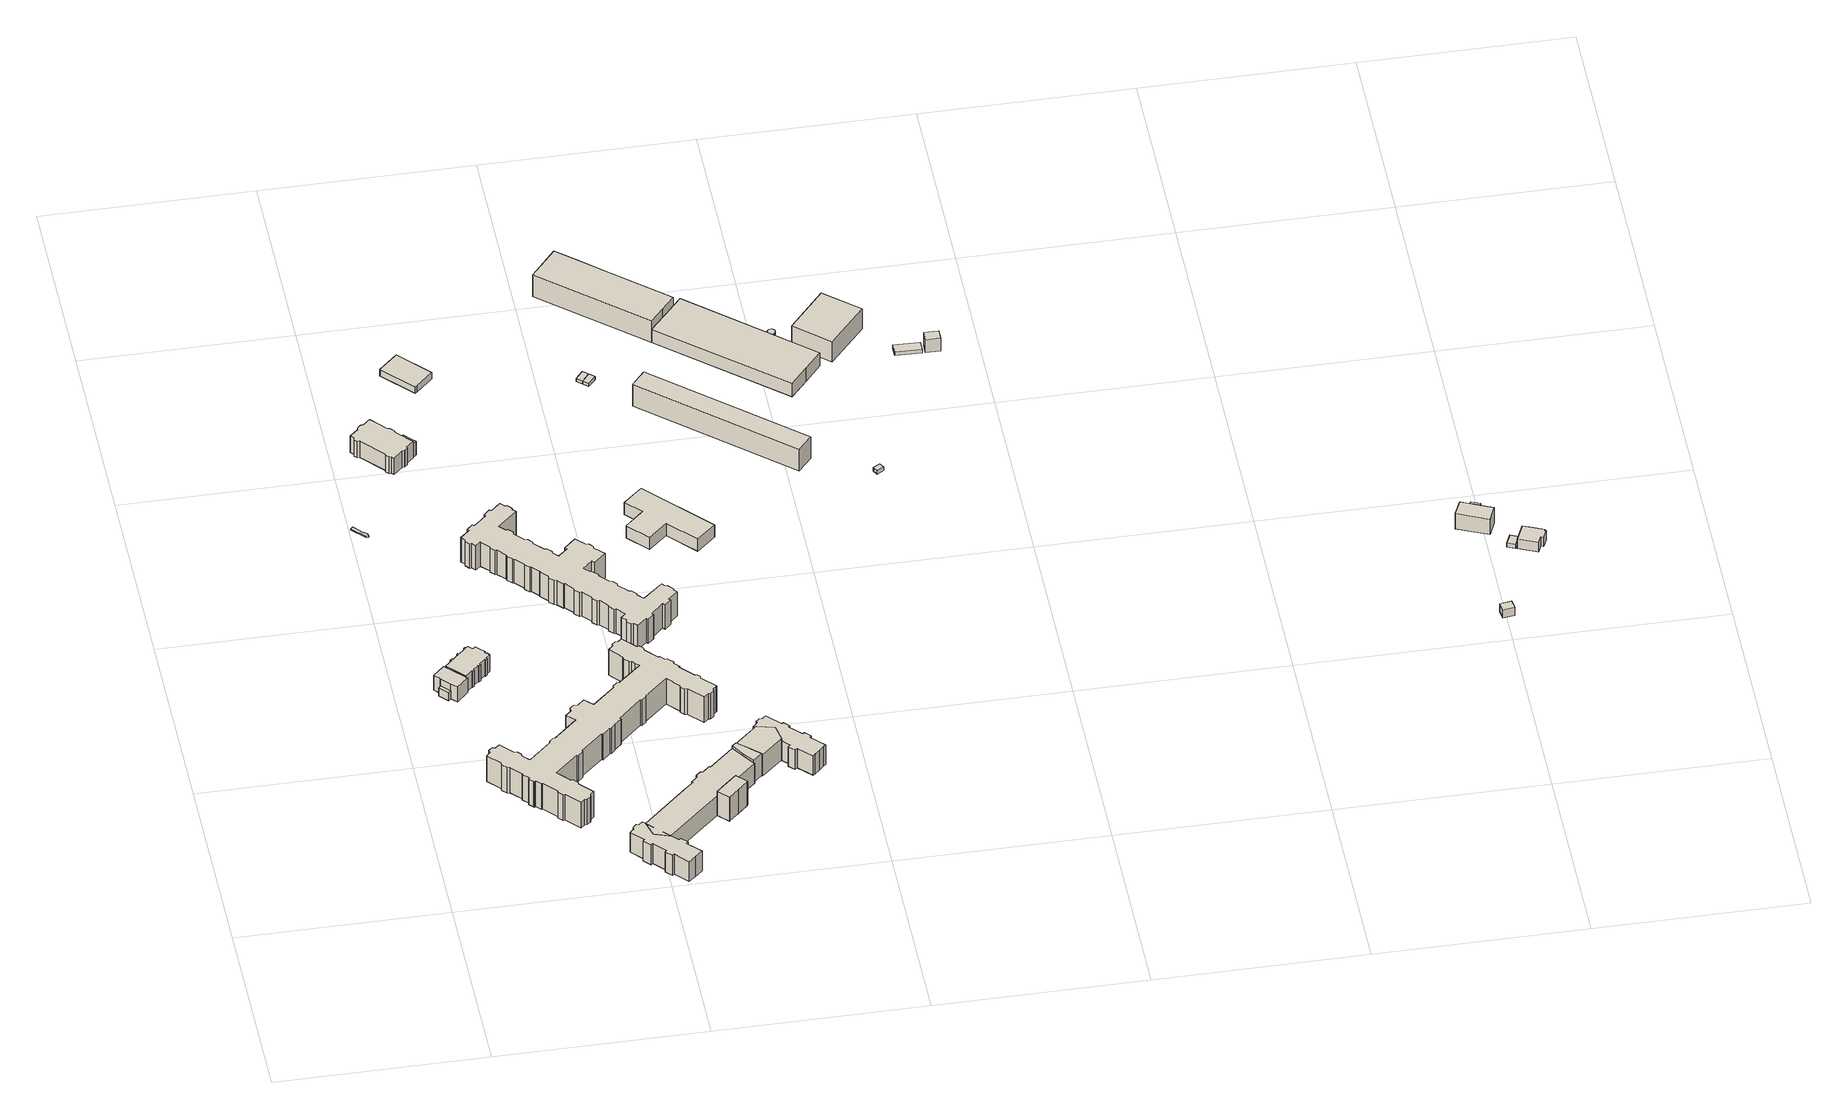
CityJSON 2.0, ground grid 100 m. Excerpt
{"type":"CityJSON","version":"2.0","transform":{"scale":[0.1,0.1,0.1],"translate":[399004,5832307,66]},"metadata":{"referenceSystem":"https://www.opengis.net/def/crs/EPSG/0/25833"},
"CityObjects":{
"building1":{"type":"Building","attributes":{"Gemeindeschluessel":"11000003","BezugspunktDach":"2200","function":"51009_1610","measuredHeight":4.57,"storeysAboveGround":0},"address":[{"country":"Germany","locality":"Berlin"}],"geometry":[{"type":"Solid","lod":"1","boundaries":[[[[0,1,2,3]],[[4,5,6,7]],[[4,7,3,2]],[[5,4,2,1]],[[6,5,1,0]],[[7,6,0,3]]]]}]},
"building2":{"type":"Building","attributes":{"name":"Kapelle Haus 227","Gemeindeschluessel":"11000003","function":"31001_3043"},"address":[{"country":"Germany","locality":"Berlin","thoroughfareNumber":"4B (12)","thoroughfareName":"Schwanebecker Chaussee"}],"children":["building2-1","building2-2"]},
"building2-1":{"type":"BuildingPart","attributes":{"BezugspunktDach":"2200","measuredHeight":14.13,"storeysAboveGround":1},"parents":["building2"],"geometry":[{"type":"MultiSurface","lod":"1","boundaries":[[[8,9,10,11,12,13,14,15,16,17,18,19,20,21,22,23,24,25,26,27,28,29,30,31,32,33,34,35,36,37,38,39,40,41,42,43,44,45,46]],[[47,48,49,50,51,52,53,54,55,56,57,58,59,60,61,62,63,64,65,66,67,68,69,70,71,72,73,74,75,76,77,78,79,80,81,82,83,84,85]],[[47,85,46,45]],[[48,47,45,44]],[[49,48,44,43]],[[50,49,43,42]],[[51,50,42,41]],[[52,51,41,40]],[[53,52,40,39]],[[54,53,39,38]],[[55,54,38,37]],[[56,55,37,36]],[[57,56,36,35]],[[58,57,35,34]],[[59,58,34,33]],[[60,59,33,32]],[[61,60,32,31]],[[62,61,31,30]],[[63,62,30,29]],[[64,63,29,28]],[[65,64,28,27]],[[66,65,27,26]],[[67,66,26,25]],[[68,67,25,24]],[[69,68,24,23]],[[70,69,23,22]],[[71,70,22,21]],[[72,71,21,20]],[[73,72,20,19]],[[74,73,19,18]],[[75,74,18,17]],[[76,75,17,16]],[[77,76,16,15]],[[78,77,15,14]],[[79,78,14,13]],[[80,79,13,12]],[[81,80,12,11]],[[82,81,11,10]],[[83,82,10,9]],[[86,87,83,9,8]],[[85,88,89,85,90,91,86,8,46]],[[84,83,87,86]],[[90,85,89,91]],[[84,86,91,89,88]]]}]},
"building2-2":{"type":"BuildingPart","attributes":{"BezugspunktDach":"2200","measuredHeight":11.8,"storeysAboveGround":1},"parents":["building2"],"geometry":[{"type":"MultiSurface","lod":"1","boundaries":[[[92,93,94,95,96,97,87,91,90,98,99]],[[100,85,89,83,101,102,5,103,4,104,105]],[[100,105,99,98]],[[85,100,98,90]],[[101,83,87,97]],[[102,101,97,96]],[[5,102,96,95]],[[103,5,95,94]],[[4,103,94,93]],[[104,4,93,92]],[[105,104,92,99]],[[89,85,90,91]],[[84,86,87,83]],[[89,91,86,84]]]}]},
"building3":{"type":"Building","attributes":{"Gemeindeschluessel":"11000003","BezugspunktDach":"2200","function":"31001_2000","measuredHeight":0.587,"storeysAboveGround":1},"address":[{"country":"Germany","locality":"Berlin","thoroughfareNumber":"4E (1)","thoroughfareName":"Schwanebecker Chaussee"}],"geometry":[{"type":"Solid","lod":"1","boundaries":[[[[106,107,108,109,110,111,112]],[[113,114,115,116,117,118,119]],[[113,119,112,111]],[[114,113,111,110]],[[115,114,110,109]],[[116,115,109,108]],[[117,116,108,107]],[[118,117,107,106]],[[119,118,106,112]]]]}]},
"building4":{"type":"Building","attributes":{"name":"Haus 208","Gemeindeschluessel":"11000003","BezugspunktDach":"2200","function":"31001_3051","measuredHeight":15.02,"storeysAboveGround":3},"address":[{"country":"Germany","locality":"Berlin","thoroughfareNumber":"50 (3)","thoroughfareName":"Schwanebecker Chaussee"}],"geometry":[{"type":"Solid","lod":"1","boundaries":[[[[120,121,122,123,124,125,126,127,128,129,130,131,132,133,134,135,136,137,138,139,140,141,142,143,144,145,146,147,148,149,150,151,152,153,154,155,156,157,158,159,160,161,162,163,164,165,166,167,168,169,170,171,172,173,174,175,176,177,178,179,180,181,182,183,184,185,186,187,188,189,190,191,192,193,194,195,196,197,198,199,200,201,202,203,204,205,206,207,208,209,210,211,212,213,214,215,216,217,218,219,220,221,222,223,224,225,226,227,228,229,230,231,232,233,234]],[[235,236,237,238,239,240,241,242,243,244,245,246,247,248,249,250,251,252,253,254,255,256,257,258,259,260,261,262,263,264,265,266,267,268,269,270,271,272,273,274,275,276,277,278,279,280,281,282,283,284,285,286,287,288,289,290,291,292,293,294,295,296,297,298,299,300,301,302,303,304,305,306,307,308,309,310,311,312,313,314,315,316,317,318,319,320,321,322,323,324,325,326,327,328,329,330,331,332,333,334,335,336,337,338,339,340,341,342,343,344,345,346,347,348,349]],[[235,349,234,233]],[[236,235,233,232]],[[237,236,232,231]],[[238,237,231,230]],[[239,238,230,229]],[[240,239,229,228]],[[241,240,228,227]],[[242,241,227,226]],[[243,242,226,225]],[[244,243,225,224]],[[245,244,224,223]],[[246,245,223,222]],[[247,246,222,221]],[[248,247,221,220]],[[249,248,220,219]],[[250,249,219,218]],[[251,250,218,217]],[[252,251,217,216]],[[253,252,216,215]],[[254,253,215,214]],[[255,254,214,213]],[[256,255,213,212]],[[257,256,212,211]],[[258,257,211,210]],[[259,258,210,209]],[[260,259,209,208]],[[261,260,208,207]],[[262,261,207,206]],[[263,262,206,205]],[[264,263,205,204]],[[265,264,204,203]],[[266,265,203,202]],[[267,266,202,201]],[[268,267,201,200]],[[269,268,200,199]],[[270,269,199,198]],[[271,270,198,197]],[[272,271,197,196]],[[273,272,196,195]],[[274,273,195,194]],[[275,274,194,193]],[[276,275,193,192]],[[277,276,192,191]],[[278,277,191,190]],[[279,278,190,189]],[[280,279,189,188]],[[281,280,188,187]],[[282,281,187,186]],[[283,282,186,185]],[[284,283,185,184]],[[285,284,184,183]],[[286,285,183,182]],[[287,286,182,181]],[[288,287,181,180]],[[289,288,180,179]],[[290,289,179,178]],[[291,290,178,177]],[[292,291,177,176]],[[293,292,176,175]],[[294,293,175,174]],[[295,294,174,173]],[[296,295,173,172]],[[297,296,172,171]],[[298,297,171,170]],[[299,298,170,169]],[[300,299,169,168]],[[301,300,168,167]],[[302,301,167,166]],[[303,302,166,165]],[[304,303,165,164]],[[305,304,164,163]],[[306,305,163,162]],[[307,306,162,161]],[[308,307,161,160]],[[309,308,160,159]],[[310,309,159,158]],[[311,310,158,157]],[[312,311,157,156]],[[313,312,156,155]],[[314,313,155,154]],[[315,314,154,153]],[[316,315,153,152]],[[317,316,152,151]],[[318,317,151,150]],[[319,318,150,149]],[[320,319,149,148]],[[321,320,148,147]],[[322,321,147,146]],[[323,322,146,145]],[[324,323,145,144]],[[325,324,144,143]],[[326,325,143,142]],[[327,326,142,141]],[[328,327,141,140]],[[329,328,140,139]],[[330,329,139,138]],[[331,330,138,137]],[[332,331,137,136]],[[333,332,136,135]],[[334,333,135,134]],[[335,334,134,133]],[[336,335,133,132]],[[337,336,132,131]],[[338,337,131,130]],[[339,338,130,129]],[[340,339,129,128]],[[341,340,128,127]],[[342,341,127,126]],[[343,342,126,125]],[[344,343,125,124]],[[345,344,124,123]],[[346,345,123,122]],[[347,346,122,121]],[[348,347,121,120]],[[349,348,120,234]]]]}]},
"building5":{"type":"Building","attributes":{"name":"Haus 216 Kinderheim","Gemeindeschluessel":"11000003","BezugspunktDach":"2200","function":"31001_1021","measuredHeight":13.92,"storeysAboveGround":2},"address":[{"country":"Germany","locality":"Berlin","thoroughfareNumber":"4B","thoroughfareName":"Schwanebecker Chaussee"}],"geometry":[{"type":"Solid","lod":"1","boundaries":[[[[350,351,352,353,354,355,356,357,358,359,360,361,362,363,364,365,366,367,368,369,370,371,372,373,374,375]],[[376,377,378,379,380,381,382,383,384,385,386,387,388,389,390,391,392,393,394,395,396,397,398,399,400,401]],[[376,401,375,374]],[[377,376,374,373]],[[378,377,373,372]],[[379,378,372,371]],[[380,379,371,370]],[[381,380,370,369]],[[382,381,369,368]],[[383,382,368,367]],[[384,383,367,366]],[[385,384,366,365]],[[386,385,365,364]],[[387,386,364,363]],[[388,387,363,362]],[[389,388,362,361]],[[390,389,361,360]],[[391,390,360,359]],[[392,391,359,358]],[[393,392,358,357]],[[394,393,357,356]],[[395,394,356,355]],[[396,395,355,354]],[[397,396,354,353]],[[398,397,353,352]],[[399,398,352,351]],[[400,399,351,350]],[[401,400,350,375]]]]}]},
"building6":{"type":"Building","attributes":{"Gemeindeschluessel":"11000003","BezugspunktDach":"2200","function":"51009_1610","measuredHeight":10.21,"storeysAboveGround":0},"address":[{"country":"Germany","locality":"Berlin"}],"geometry":[{"type":"Solid","lod":"1","boundaries":[[[[402,403,404,405,406,407]],[[408,409,410,411,412,413]],[[408,413,407,406]],[[409,408,406,405]],[[410,409,405,404]],[[411,410,404,403]],[[412,411,403,402]],[[413,412,402,407]]]]}]},
"building7":{"type":"Building","attributes":{"Gemeindeschluessel":"11000003","BezugspunktDach":"2200","function":"51009_1611","measuredHeight":0.113,"storeysAboveGround":0},"address":[{"country":"Germany","locality":"Berlin"}],"geometry":[{"type":"Solid","lod":"1","boundaries":[[[[414,415,416,417]],[[418,419,420,421]],[[418,421,417,416]],[[419,418,416,415]],[[420,419,415,414]],[[421,420,414,417]]]]}]},
"building8":{"type":"Building","attributes":{"Gemeindeschluessel":"11000003","BezugspunktDach":"2200","function":"51009_1610","measuredHeight":10.94,"storeysAboveGround":0},"address":[{"country":"Germany","locality":"Berlin"}],"geometry":[{"type":"Solid","lod":"1","boundaries":[[[[422,423,424,425]],[[426,427,428,429]],[[426,429,425,424]],[[427,426,424,423]],[[428,427,423,422]],[[429,428,422,425]]]]}]},
"building9":{"type":"Building","attributes":{"name":"HELIOS Klinikum Haus 210 Berlin-Buch Örtl. Bereich C.W.Hufeland","Gemeindeschluessel":"11000003","function":"31001_3051"},"address":[{"country":"Germany","locality":"Berlin","thoroughfareNumber":"50 (5)","thoroughfareName":"Schwanebecker Chaussee"}],"children":["building9-1","building9-2","building9-3","building9-4","building9-5","building9-6"]},
"building9-1":{"type":"BuildingPart","attributes":{"BezugspunktDach":"2200","measuredHeight":13.89,"storeysAboveGround":3},"parents":["building9"],"geometry":[{"type":"MultiSurface","lod":"1","boundaries":[[[430,431,432,433,434,435,436,437,438,439,440,441,442,443,444,445,446,447]],[[448,449,450,451,452,453,454,455,456,457,458,459,460,461,462,463,464,465]],[[448,465,447,446]],[[449,448,446,445]],[[450,449,445,444]],[[451,450,444,443]],[[452,451,443,442]],[[453,452,442,441]],[[454,453,441,440]],[[455,454,440,439]],[[456,455,439,438]],[[457,456,438,437]],[[460,459,435,434]],[[461,460,434,433]],[[462,461,433,466,467,468,432]],[[463,462,432,431]],[[464,463,431,430]],[[465,464,430,447]],[[458,469,470,436]],[[457,437,470,469]],[[471,458,436,435,459]],[[432,468,467,472]],[[472,467,466,433]]]}]},
"building9-2":{"type":"BuildingPart","attributes":{"BezugspunktDach":"2200","measuredHeight":14.63,"storeysAboveGround":3},"parents":["building9"],"geometry":[{"type":"Solid","lod":"1","boundaries":[[[[473,474,475,476,477,478,479,480,481,482,483,484,485,486,487,488,489,490,491,492,493,494,495]],[[496,497,498,499,500,501,465,502,503,504,505,506,507,508,509,510,511,512,513,514,515,516,517]],[[496,517,495,494]],[[497,496,494,493]],[[498,497,493,492]],[[499,498,492,491]],[[500,499,491,490]],[[501,500,490,489]],[[465,501,489,488]],[[502,465,488,487]],[[503,502,487,486]],[[504,503,486,485]],[[505,504,485,484]],[[506,505,484,483]],[[507,506,483,482]],[[508,507,482,481]],[[509,508,481,480]],[[510,509,480,479]],[[511,510,479,478]],[[512,511,478,477]],[[513,512,477,476]],[[514,513,476,475]],[[515,514,475,474]],[[516,515,474,473]],[[517,516,473,495]]]]}]},
"building9-3":{"type":"BuildingPart","attributes":{"BezugspunktDach":"2200","measuredHeight":15.55,"storeysAboveGround":3},"parents":["building9"],"geometry":[{"type":"MultiSurface","lod":"1","boundaries":[[[518,519,520,521,522,523]],[[524,525,526,459,469,457]],[[524,457,523,522]],[[527,528,524,522,521]],[[529,530,527,525,521,520]],[[459,526,520,519]],[[470,436,458,531,459,519,518]],[[437,470,469,518,523]],[[525,524,528,527]],[[526,532,530,529]],[[525,527,530,532]],[[469,531,458,436,470]],[[457,469,470,437]]]}]},
"building9-4":{"type":"BuildingPart","attributes":{"BezugspunktDach":"2200","measuredHeight":14.94,"storeysAboveGround":3},"parents":["building9"],"geometry":[{"type":"MultiSurface","lod":"1","boundaries":[[[530,529,533,534,535,536,537,528]],[[538,539,540,541,542,526,532,524]],[[538,524,528,537]],[[539,538,537,536]],[[540,539,536,535]],[[543,544,540,535,534]],[[542,541,534,533]],[[526,542,533,529]],[[532,525,524]],[[541,540,544,543]],[[532,526,529,530]],[[524,525,527,528]],[[530,527,525,532]]]}]},
"building9-5":{"type":"BuildingPart","attributes":{"BezugspunktDach":"2200","measuredHeight":14.96,"storeysAboveGround":3},"parents":["building9"],"geometry":[{"type":"Solid","lod":"1","boundaries":[[[[545,544,543,546,547,548,549,550,551,552,553,554,555,556,557,558,559,560,561,562,563,564,565,566,567,568,569]],[[570,571,572,573,574,575,576,577,578,579,580,581,582,583,584,585,586,587,588,589,590,591,592,541,540,538,593]],[[570,593,569,568]],[[571,570,568,567]],[[572,571,567,566]],[[573,572,566,565]],[[574,573,565,564]],[[575,574,564,563]],[[576,575,563,562]],[[577,576,562,561]],[[578,577,561,560]],[[579,578,560,559]],[[580,579,559,558]],[[581,580,558,557]],[[582,581,557,556]],[[583,582,556,555]],[[584,583,555,554]],[[585,584,554,553]],[[586,585,553,552]],[[587,586,552,551]],[[588,587,551,550]],[[589,588,550,549]],[[590,589,549,548]],[[591,590,548,547]],[[592,591,547,546]],[[541,592,546,543]],[[538,540,544,545]],[[593,538,545,569]],[[541,543,544,540]]]]}]},
"building9-6":{"type":"BuildingPart","attributes":{"BezugspunktDach":"2200","measuredHeight":19.61,"storeysAboveGround":3},"parents":["building9"],"geometry":[{"type":"MultiSurface","lod":"1","boundaries":[[[594,595,596,597,598,599,600,601]],[[467,466,602,603,604,605,606,468]],[[472,432,601,600]],[[466,433,472,467,600,599]],[[602,466,599,598]],[[603,602,598,597]],[[604,603,597,596]],[[605,604,596,595]],[[606,605,595,594]],[[468,606,594,601]],[[467,468,432,472]],[[467,472,433,466]]]}]},
"building10":{"type":"Building","attributes":{"Gemeindeschluessel":"11000003","BezugspunktDach":"2200","function":"31001_3051","measuredHeight":3.85,"storeysAboveGround":1},"address":[{"country":"Germany","locality":"Berlin","thoroughfareNumber":"50 (16)","thoroughfareName":"Schwanebecker Chaussee"}],"geometry":[{"type":"Solid","lod":"1","boundaries":[[[[607,608,609,610,611]],[[612,613,614,615,616]],[[612,616,611,610]],[[613,612,610,609]],[[614,613,609,608]],[[615,614,608,607]],[[616,615,607,611]]]]}]},
"building11":{"type":"Building","attributes":{"name":"HELIOS Klinikum Berlin-Buch Haus 211 Örtl. Bereich C.W.Hufeland","Gemeindeschluessel":"11000003","BezugspunktDach":"2200","function":"31001_3051","measuredHeight":14.34,"storeysAboveGround":3},"address":[{"country":"Germany","locality":"Berlin","thoroughfareNumber":"4B (11)","thoroughfareName":"Schwanebecker Chaussee"}],"geometry":[{"type":"Solid","lod":"1","boundaries":[[[[617,618,619,620,621,622,623,624,625,626,627,628,629,630,631,632,633,634,635,636,637,638,639,640,641,642,643,644,645,646,647,648,649,650,651,652,653,654,655,656,657,658,659,660,661,662,663,664,665,666,667,668,669,670,671,672,673,674,675,676,677,678,679,680,681,682,683,684,685,686,687,688,689,690,691,692,693,694,695,696,697,698,699,700,701,702,703,704,705,706,707,708,709,710,711,712,713,714,715,716,717,718,719,720,721,722,723,724,725,726,727,728]],[[729,730,731,732,733,734,735,736,737,738,739,740,741,742,743,744,745,746,747,748,749,750,751,752,753,754,755,756,757,758,759,760,761,762,763,764,765,766,767,768,769,770,771,772,773,774,775,776,777,778,779,780,781,782,783,784,785,786,787,788,789,790,791,792,793,794,795,796,797,798,799,800,801,802,803,804,805,806,807,808,809,810,811,812,813,814,815,816,817,818,819,820,821,822,823,824,825,826,827,828,829,830,831,832,833,834,835,836,837,838,839,840]],[[729,840,728,727]],[[730,729,727,726]],[[731,730,726,725]],[[732,731,725,724]],[[733,732,724,723]],[[734,733,723,722]],[[735,734,722,721]],[[736,735,721,720]],[[737,736,720,719]],[[738,737,719,718]],[[739,738,718,717]],[[740,739,717,716]],[[741,740,716,715]],[[742,741,715,714]],[[743,742,714,713]],[[744,743,713,712]],[[745,744,712,711]],[[746,745,711,710]],[[747,746,710,709]],[[748,747,709,708]],[[749,748,708,707]],[[750,749,707,706]],[[751,750,706,705]],[[752,751,705,704]],[[753,752,704,703]],[[754,753,703,702]],[[755,754,702,701]],[[756,755,701,700]],[[757,756,700,699]],[[758,757,699,698]],[[759,758,698,697]],[[760,759,697,696]],[[761,760,696,695]],[[762,761,695,694]],[[763,762,694,693]],[[764,763,693,692]],[[765,764,692,691]],[[766,765,691,690]],[[767,766,690,689]],[[768,767,689,688]],[[769,768,688,687]],[[770,769,687,686]],[[771,770,686,685]],[[772,771,685,684]],[[773,772,684,683]],[[774,773,683,682]],[[775,774,682,681]],[[776,775,681,680]],[[777,776,680,679]],[[778,777,679,678]],[[779,778,678,677]],[[780,779,677,676]],[[781,780,676,675]],[[782,781,675,674]],[[783,782,674,673]],[[784,783,673,672]],[[785,784,672,671]],[[786,785,671,670]],[[787,786,670,669]],[[788,787,669,668]],[[789,788,668,667]],[[790,789,667,666]],[[791,790,666,665]],[[792,791,665,664]],[[793,792,664,663]],[[794,793,663,662]],[[795,794,662,661]],[[796,795,661,660]],[[797,796,660,659]],[[798,797,659,658]],[[799,798,658,657]],[[800,799,657,656]],[[801,800,656,655]],[[802,801,655,654]],[[803,802,654,653]],[[804,803,653,652]],[[805,804,652,651]],[[806,805,651,650]],[[807,806,650,649]],[[808,807,649,648]],[[809,808,648,647]],[[810,809,647,646]],[[811,810,646,645]],[[812,811,645,644]],[[813,812,644,643]],[[814,813,643,642]],[[815,814,642,641]],[[816,815,641,640]],[[817,816,640,639]],[[818,817,639,638]],[[819,818,638,637]],[[820,819,637,636]],[[821,820,636,635]],[[822,821,635,634]],[[823,822,634,633]],[[824,823,633,632]],[[825,824,632,631]],[[826,825,631,630]],[[827,826,630,629]],[[828,827,629,628]],[[829,828,628,627]],[[830,829,627,626]],[[831,830,626,625]],[[832,831,625,624]],[[833,832,624,623]],[[834,833,623,622]],[[835,834,622,621]],[[836,835,621,620]],[[837,836,620,619]],[[838,837,619,618]],[[839,838,618,617]],[[840,839,617,728]]]]}]},
"building12":{"type":"Building","attributes":{"Gemeindeschluessel":"11000003","BezugspunktDach":"2200","function":"31001_3050","measuredHeight":7.24,"storeysAboveGround":1},"address":[{"country":"Germany","locality":"Berlin","thoroughfareNumber":"50 (17)","thoroughfareName":"Schwanebecker Chaussee"}],"geometry":[{"type":"Solid","lod":"1","boundaries":[[[[841,842,843,844,845,846,847,848]],[[849,850,851,852,853,854,855,856]],[[849,856,848,847]],[[850,849,847,846]],[[851,850,846,845]],[[852,851,845,844]],[[853,852,844,843]],[[854,853,843,842]],[[855,854,842,841]],[[856,855,841,848]]]]}]},
"building13":{"type":"Building","attributes":{"Gemeindeschluessel":"11000003","BezugspunktDach":"2200","function":"31001_2463","measuredHeight":1.92,"storeysAboveGround":1},"address":[{"country":"Germany","locality":"Berlin","thoroughfareNumber":"10 (10)","thoroughfareName":"Schwanebecker Chaussee"}],"geometry":[{"type":"Solid","lod":"1","boundaries":[[[[857,858,859,860]],[[861,862,863,864]],[[861,864,860,859]],[[862,861,859,858]],[[863,862,858,857]],[[864,863,857,860]]]]}]},
"building14":{"type":"Building","attributes":{"Gemeindeschluessel":"11000003","BezugspunktDach":"2200","function":"31001_2463","measuredHeight":1.9,"storeysAboveGround":1},"address":[{"country":"Germany","locality":"Berlin","thoroughfareNumber":"10 (11)","thoroughfareName":"Schwanebecker Chaussee"}],"geometry":[{"type":"Solid","lod":"1","boundaries":[[[[865,866,858,857]],[[862,867,868,863]],[[862,863,857,858]],[[867,862,858,866]],[[868,867,866,865]],[[863,868,865,857]]]]}]},
"building15":{"type":"Building","attributes":{"Gemeindeschluessel":"11000003","BezugspunktDach":"2200","function":"31001_1010","measuredHeight":12.95,"storeysAboveGround":3},"address":[{"country":"Germany","locality":"Berlin","thoroughfareNumber":"22, 24, 26, 28, 30, 32","thoroughfareName":"Schwanebecker Chaussee"}],"geometry":[{"type":"Solid","lod":"1","boundaries":[[[[869,870,871,872]],[[873,874,875,876]],[[873,876,872,871]],[[874,873,871,870]],[[875,874,870,869]],[[876,875,869,872]]]]}]},
"building16":{"type":"Building","attributes":{"name":"Heizwerk","Gemeindeschluessel":"11000003","function":"31001_2580"},"address":[{"country":"Germany","locality":"Berlin","thoroughfareNumber":"11, 13, 15","thoroughfareName":"Schwanebecker Chaussee"}],"children":["building16-1","building16-2"]},
"building16-1":{"type":"BuildingPart","attributes":{"BezugspunktDach":"2200","measuredHeight":9.06,"storeysAboveGround":1},"parents":["building16"],"geometry":[{"type":"MultiSurface","lod":"1","boundaries":[[[877,878,879,880,881,882,883]],[[884,885,886,887,888,889,890]],[[886,885,881,880]],[[887,886,880,879]],[[888,887,879,878]],[[889,888,878,877]],[[890,889,877,883]],[[884,891,892,882]],[[892,891,890,883]],[[884,882,881,885]]]}]},
"building16-2":{"type":"BuildingPart","attributes":{"BezugspunktDach":"2200","measuredHeight":13.64,"storeysAboveGround":1},"parents":["building16"],"geometry":[{"type":"MultiSurface","lod":"1","boundaries":[[[893,894,895,896,897,898,899,900]],[[901,902,903,904,885,891,890,905]],[[901,905,900,899]],[[902,901,899,898]],[[903,902,898,897]],[[904,903,897,896]],[[885,904,896,895]],[[892,882,881,885,895,894]],[[906,883,892,891,894,893]],[[905,890,893,900]],[[891,884,882,892]],[[884,885,881,882]],[[890,907,891,892,883,906]]]}]},
"building17":{"type":"Building","attributes":{"Gemeindeschluessel":"11000003","BezugspunktDach":"2200","function":"31001_2513","measuredHeight":5.07,"storeysAboveGround":1},"address":[{"country":"Germany","locality":"Berlin","thoroughfareNumber":"11 (29)","thoroughfareName":"Schwanebecker Chaussee"}],"geometry":[{"type":"Solid","lod":"1","boundaries":[[[[908,909,910,911,912,913,914,915,916,917,918,919,920,921,922,923,924,925,926,927,928,929,930,931,932,933]],[[934,935,936,937,938,939,940,941,942,943,944,945,946,947,948,949,950,951,952,953,954,955,956,957,958,959]],[[934,959,933,932]],[[935,934,932,931]],[[936,935,931,930]],[[937,936,930,929]],[[938,937,929,928]],[[939,938,928,927]],[[940,939,927,926]],[[941,940,926,925]],[[942,941,925,924]],[[943,942,924,923]],[[944,943,923,922]],[[945,944,922,921]],[[946,945,921,920]],[[947,946,920,919]],[[948,947,919,918]],[[949,948,918,917]],[[950,949,917,916]],[[951,950,916,915]],[[952,951,915,914]],[[953,952,914,913]],[[954,953,913,912]],[[955,954,912,911]],[[956,955,911,910]],[[957,956,910,909]],[[958,957,909,908]],[[959,958,908,933]]]]}]},
"building18":{"type":"Building","attributes":{"Gemeindeschluessel":"11000003","BezugspunktDach":"2200","function":"31001_2000","measuredHeight":2.26,"storeysAboveGround":1},"address":[{"country":"Germany","locality":"Berlin","thoroughfareNumber":"51 (13)","thoroughfareName":"Lindenberger Weg"}],"geometry":[{"type":"Solid","lod":"1","boundaries":[[[[960,961,962,963]],[[964,965,966,967]],[[964,967,963,962]],[[965,964,962,961]],[[966,965,961,960]],[[967,966,960,963]]]]}]},
"building19":{"type":"Building","attributes":{"Gemeindeschluessel":"11000003","BezugspunktDach":"2200","function":"31001_2521","measuredHeight":11.95,"storeysAboveGround":1},"address":[{"country":"Germany","locality":"Berlin","thoroughfareNumber":"11 (21)","thoroughfareName":"Schwanebecker Chaussee"}],"geometry":[{"type":"Solid","lod":"1","boundaries":[[[[968,969,970,971]],[[972,973,974,975]],[[972,975,971,970]],[[973,972,970,969]],[[974,973,969,968]],[[975,974,968,971]]]]}]},
"building20":{"type":"Building","attributes":{"Gemeindeschluessel":"11000003","BezugspunktDach":"2200","function":"31001_2000","measuredHeight":2.01,"storeysAboveGround":1},"address":[{"country":"Germany","locality":"Berlin","thoroughfareNumber":"11 (2)","thoroughfareName":"Schwanebecker Chaussee"}],"geometry":[{"type":"Solid","lod":"1","boundaries":[[[[976,977,978,979]],[[980,981,982,983]],[[980,983,979,978]],[[981,980,978,977]],[[982,981,977,976]],[[983,982,976,979]]]]}]},
"building21":{"type":"Building","attributes":{"Gemeindeschluessel":"11000003","BezugspunktDach":"2200","function":"31001_2000","measuredHeight":7.6,"storeysAboveGround":1},"address":[{"country":"Germany","locality":"Berlin","thoroughfareNumber":"11 (3)","thoroughfareName":"Schwanebecker Chaussee"}],"geometry":[{"type":"Solid","lod":"1","boundaries":[[[[984,985,986,987]],[[988,989,990,991]],[[988,991,987,986]],[[989,988,986,985]],[[990,989,985,984]],[[991,990,984,987]]]]}]},
"building22":{"type":"Building","attributes":{"Gemeindeschluessel":"11000003","BezugspunktDach":"2200","function":"31001_2000","measuredHeight":5.5,"storeysAboveGround":1},"address":[{"country":"Germany","locality":"Berlin","thoroughfareNumber":"54 (10)","thoroughfareName":"Schwanebecker Chaussee"}],"geometry":[{"type":"Solid","lod":"1","boundaries":[[[[992,993,994,995,996,997]],[[998,999,1000,1001,1002,1003]],[[998,1003,997,996]],[[999,998,996,995]],[[1000,999,995,994]],[[1001,1000,994,993]],[[1002,1001,993,992]],[[1003,1002,992,997]]]]}]},
"building23":{"type":"Building","attributes":{"Gemeindeschluessel":"11000003","function":"31001_1010"},"address":[{"country":"Germany","locality":"Berlin","thoroughfareNumber":"23","thoroughfareName":"Schwanebecker Chaussee"}],"children":["building23-1","building23-2"]},
"building23-1":{"type":"BuildingPart","attributes":{"BezugspunktDach":"2200","measuredHeight":10.7,"storeysAboveGround":2},"parents":["building23"],"geometry":[{"type":"MultiSurface","lod":"1","boundaries":[[[1004,1005,1006,1007,1008]],[[1009,1010,1011,1012,1013]],[[1009,1013,1008,1007]],[[1014,1015,1007,1006]],[[1011,1010,1006,1005]],[[1012,1011,1005,1004]],[[1013,1012,1004,1008]],[[1010,1009,1015,1014]]]}]},
"building23-2":{"type":"BuildingPart","attributes":{"BezugspunktDach":"2200","measuredHeight":7.34,"storeysAboveGround":2},"parents":["building23"],"geometry":[{"type":"Solid","lod":"1","boundaries":[[[[1014,1016,1017,1018,1019,1015]],[[1020,1021,1022,1023,1010,1009]],[[1020,1009,1015,1019]],[[1021,1020,1019,1018]],[[1022,1021,1018,1017]],[[1023,1022,1017,1016]],[[1010,1023,1016,1014]],[[1009,1010,1014,1015]]]]}]},
"building24":{"type":"Building","attributes":{"Gemeindeschluessel":"11000003","BezugspunktDach":"2200","function":"51009_1610","measuredHeight":7.45,"storeysAboveGround":0},"address":[{"country":"Germany","locality":"Berlin"}],"geometry":[{"type":"Solid","lod":"1","boundaries":[[[[1024,1025,1026,1027]],[[1028,1029,1030,1031]],[[1028,1031,1027,1026]],[[1029,1028,1026,1025]],[[1030,1029,1025,1024]],[[1031,1030,1024,1027]]]]}]},
"building25":{"type":"Building","attributes":{"Gemeindeschluessel":"11000003","BezugspunktDach":"2200","function":"31001_2463","measuredHeight":2.31,"storeysAboveGround":1},"address":[{"country":"Germany","locality":"Berlin","thoroughfareNumber":"25 (1)","thoroughfareName":"Schwanebecker Chaussee"}],"geometry":[{"type":"Solid","lod":"1","boundaries":[[[[1032,1033,1034,1035]],[[1036,1037,1038,1039]],[[1036,1039,1035,1034]],[[1037,1036,1034,1033]],[[1038,1037,1033,1032]],[[1039,1038,1032,1035]]]]}]},
"building26":{"type":"Building","attributes":{"Gemeindeschluessel":"11000003","BezugspunktDach":"2200","function":"31001_1010","measuredHeight":8.12,"storeysAboveGround":1},"address":[{"country":"Germany","locality":"Berlin","thoroughfareNumber":"25","thoroughfareName":"Schwanebecker Chaussee"}],"geometry":[{"type":"Solid","lod":"1","boundaries":[[[[1040,1041,1042,1043,1044,1045,1046,1047,1048]],[[1049,1050,1051,1052,1053,1054,1055,1056,1057]],[[1049,1057,1048,1047]],[[1050,1049,1047,1046]],[[1051,1050,1046,1045]],[[1052,1051,1045,1044]],[[1053,1052,1044,1043]],[[1054,1053,1043,1042]],[[1055,1054,1042,1041]],[[1056,1055,1041,1040]],[[1057,1056,1040,1048]]]]}]}
},
"vertices":[
[235,1419,52],[248,1431,52],[210,1473,52],[197,1461,52],[210,1473,6],[248,1431,6],[235,1419,6],[197,1461,6],
[285,1506,102],[324,1464,102],[354,1492,102],[358,1488,102],[365,1495,102],[361,1499,102],[389,1526,102],[393,1522,102],[400,1527,102],[396,1532,102],[425,1560,102],[429,1555,102],[437,1562,102],[433,1567,102],[451,1585,102],[446,1591,102],[450,1594,102],[444,1601,102],[440,1597,102],[430,1608,102],[435,1613,102],[417,1631,102],[397,1652,102],[395,1649,102],[384,1640,102],[364,1661,102],[354,1651,102],[350,1655,102],[344,1649,102],[348,1645,102],[318,1617,102],[313,1621,102],[307,1615,102],[312,1611,102],[283,1584,102],[279,1588,102],[272,1582,102],[277,1577,102],[245,1547,102],[277,1577,6],[272,1582,6],[279,1588,6],[283,1584,6],[312,1611,6],[307,1615,6],[313,1621,6],[318,1617,6],[348,1645,6],[344,1649,6],[350,1655,6],[354,1651,6],[364,1661,6],[384,1640,6],[395,1649,6],[397,1652,6],[417,1631,6],[435,1613,6],[430,1608,6],[440,1597,6],[444,1601,6],[450,1594,6],[446,1591,6],[451,1585,6],[433,1567,6],[437,1562,6],[429,1555,6],[425,1560,6],[396,1532,6],[400,1527,6],[393,1522,6],[389,1526,6],[361,1499,6],[365,1495,6],[358,1488,6],[354,1492,6],[324,1464,6],[285,1506,6],[245,1547,6],[285,1506,94],[324,1464,94],[284,1506,6],[284,1507,6],[245,1547,94],[284,1507,94],
[208,1475,94],[210,1473,94],[248,1432,94],[248,1431,94],[273,1405,94],[330,1459,94],[238,1555,94],[182,1502,94],[238,1555,6],[330,1459,6],[273,1405,6],[248,1432,6],[208,1475,6],[182,1502,6],
[67,2586,7],[79,2584,7],[77,2601,7],[65,2615,7],[62,2613,7],[19,2660,7],[8,2650,7],[19,2660,1],[62,2613,1],[65,2615,1],[77,2601,1],[79,2584,1],[67,2586,1],[8,2650,1],
[362,789,157],[363,774,157],[383,753,157],[395,753,157],[445,700,157],[441,696,157],[469,665,157],[464,660,157],[467,657,157],[484,639,157],[487,636,157],[492,641,157],[516,615,157],[520,619,157],[578,556,157],[577,545,157],[597,525,157],[606,526,157],[668,460,157],[686,477,157],[698,478,157],[716,495,157],[716,505,157],[736,524,157],[678,587,157],[677,600,157],[659,620,157],[647,620,157],[613,657,157],[594,679,157],[705,781,157],[714,779,157],[735,800,157],[735,809,157],[840,906,157],[845,900,157],[883,937,157],[891,937,157],[908,954,157],[909,960,157],[943,992,157],[938,997,157],[1051,1102,157],[1059,1101,157],[1078,1119,157],[1079,1127,157],[1190,1226,157],[1242,1170,157],[1245,1157,157],[1260,1143,157],[1272,1139,157],[1335,1072,157],[1359,1094,157],[1369,1093,157],[1385,1107,157],[1385,1119,157],[1402,1135,157],[1405,1138,157],[1342,1205,157],[1343,1214,157],[1331,1228,157],[1320,1228,157],[1259,1294,157],[1264,1299,157],[1241,1323,157],[1244,1332,157],[1219,1357,157],[1210,1356,157],[1187,1380,157],[1183,1375,157],[1127,1435,157],[1125,1451,157],[1111,1466,157],[1099,1465,157],[1040,1528,157],[1023,1513,157],[1010,1514,157],[993,1499,157],[993,1487,157],[971,1466,157],[1024,1407,157],[1027,1393,157],[1047,1371,157],[1058,1369,157],[1072,1353,157],[1089,1335,157],[1063,1312,157],[995,1251,157],[979,1237,157],[967,1237,157],[949,1219,157],[948,1208,157],[840,1108,157],[801,1148,157],[771,1119,157],[751,1120,157],[733,1105,157],[733,1084,157],[704,1057,157],[742,1018,157],[630,914,157],[620,914,157],[602,897,157],[599,886,157],[493,787,157],[461,820,157],[461,833,157],[445,850,157],[433,850,157],[375,912,157],[354,893,157],[339,897,157],[323,882,157],[327,868,157],[306,848,157],[327,868,6],[323,882,6],[339,897,6],[354,893,6],[375,912,6],[433,850,6],[445,850,6],[461,833,6],[461,820,6],[493,787,6],[599,886,6],[602,897,6],[620,914,6],[630,914,6],[742,1018,6],[704,1057,6],[733,1084,6],[733,1105,6],[751,1120,6],[771,1119,6],[801,1148,6],[840,1108,6],[948,1208,6],[949,1219,6],[967,1237,6],[979,1237,6],[995,1251,6],[1063,1312,6],[1089,1335,6],[1072,1353,6],[1058,1369,6],[1047,1371,6],[1027,1393,6],[1024,1407,6],[971,1466,6],[993,1487,6],[993,1499,6],[1010,1514,6],[1023,1513,6],[1040,1528,6],[1099,1465,6],[1111,1466,6],[1125,1451,6],[1127,1435,6],[1183,1375,6],[1187,1380,6],[1210,1356,6],[1219,1357,6],[1244,1332,6],[1241,1323,6],[1264,1299,6],[1259,1294,6],[1320,1228,6],[1331,1228,6],[1343,1214,6],[1342,1205,6],[1405,1138,6],[1402,1135,6],[1385,1119,6],[1385,1107,6],[1369,1093,6],[1359,1094,6],[1335,1072,6],[1272,1139,6],[1260,1143,6],[1245,1157,6],[1242,1170,6],[1190,1226,6],[1079,1127,6],[1078,1119,6],[1059,1101,6],[1051,1102,6],[938,997,6],[943,992,6],[909,960,6],[908,954,6],[891,937,6],[883,937,6],[845,900,6],[840,906,6],[735,809,6],[735,800,6],[714,779,6],[705,781,6],[594,679,6],[613,657,6],[647,620,6],[659,620,6],[677,600,6],[678,587,6],[736,524,6],[716,505,6],[716,495,6],[698,478,6],[686,477,6],[668,460,6],[606,526,6],[597,525,6],[577,545,6],[578,556,6],[520,619,6],[516,615,6],[492,641,6],[487,636,6],[484,639,6],[467,657,6],[464,660,6],[469,665,6],[441,696,6],[445,700,6],[395,753,6],[383,753,6],[363,774,6],[362,789,6],[306,848,6],
[110,3132,118],[108,3119,118],[120,3107,118],[132,3107,118],[229,3000,118],[229,2988,118],[241,2976,118],[252,2975,118],[262,2964,118],[306,3006,118],[317,3006,118],[318,3008,118],[331,3019,118],[331,3029,118],[366,3062,118],[316,3117,118],[297,3138,118],[295,3148,118],[278,3167,118],[266,3171,118],[200,3244,118],[167,3213,118],[155,3213,118],[137,3197,118],[137,3185,118],[95,3148,118],[137,3185,21],[137,3197,21],[155,3213,21],[167,3213,21],[200,3244,21],[266,3171,21],[278,3167,21],[295,3148,21],[297,3138,21],[316,3117,21],[366,3062,21],[331,3029,21],[331,3019,21],[318,3008,21],[317,3006,21],[306,3006,21],[262,2964,21],[252,2975,21],[241,2976,21],[229,2988,21],[229,3000,21],[132,3107,21],[120,3107,21],[108,3119,21],[110,3132,21],[95,3148,21],
[341,3089,102],[366,3062,102],[382,3078,102],[357,3105,102],[333,3132,102],[316,3117,102],[333,3132,22],[357,3105,22],[382,3078,22],[366,3062,22],[341,3089,22],[316,3117,22],
[565,2549,11],[596,2579,11],[584,2591,11],[553,2561,11],[584,2591,10],[596,2579,10],[565,2549,10],[553,2561,10],
[1063,1312,119],[1089,1335,119],[1072,1353,119],[1047,1330,119],[1072,1353,9],[1089,1335,9],[1063,1312,9],[1047,1330,9],
[953,224,129],[1028,198,129],[1280,430,129],[1381,523,129],[1484,618,129],[1480,623,129],[1443,677,129],[1403,737,129],[1286,629,129],[1280,633,129],[1248,603,129],[1235,603,129],[1212,583,129],[1214,572,129],[1185,544,129],[1190,540,129],[1150,504,129],[932,301,129],[1150,504,12],[1190,540,12],[1185,544,12],[1214,572,12],[1212,583,12],[1235,603,12],[1248,603,12],[1280,633,12],[1286,629,12],[1403,737,12],[1443,677,12],[1480,623,12],[1484,618,12],[1381,523,12],[1280,430,12],[1028,198,12],[953,224,12],[932,301,12],[1381,523,14],[1330,476,14],[1280,430,14],[1442,680,12],[1442,680,129],[1453,664,12],[1330,476,129],
[909,193,130],[900,185,130],[931,152,130],[940,160,130],[993,102,130],[984,94,130],[1012,63,130],[1021,72,130],[1078,9,130],[1113,39,130],[1148,70,130],[1088,134,130],[1098,143,130],[1070,173,130],[1060,164,130],[932,301,130],[919,314,130],[901,297,130],[889,300,130],[880,291,130],[872,283,130],[874,272,130],[854,253,130],[874,272,12],[872,283,12],[880,291,12],[889,300,12],[901,297,12],[919,314,12],[1060,164,12],[1070,173,12],[1098,143,12],[1088,134,12],[1148,70,12],[1113,39,12],[1078,9,12],[1021,72,12],[1012,63,12],[984,94,12],[993,102,12],[940,160,12],[931,152,12],[900,185,12],[909,193,12],[854,253,12],
[1442,680,143],[1480,623,143],[1525,664,143],[1474,711,143],[1424,757,143],[1403,737,143],[1424,757,12],[1474,711,12],[1525,664,12],[1474,711,137],[1424,757,137],[1525,664,137],[1477,709,137],[1442,679,12],[1477,709,12],
[1529,660,137],[1630,752,137],[1632,754,137],[1616,837,137],[1533,858,137],[1533,858,12],[1616,837,12],[1632,754,12],[1630,752,12],[1529,660,12],[1630,752,128],[1632,754,128],
[1533,858,128],[1664,717,128],[1653,706,128],[1680,678,128],[1691,689,128],[1753,626,128],[1763,635,128],[1787,657,128],[1810,679,128],[1820,688,128],[1758,753,128],[1767,761,128],[1741,788,128],[1733,780,128],[1677,839,128],[1684,846,128],[1660,872,128],[1653,865,128],[1590,932,128],[1570,913,128],[1559,916,128],[1550,908,128],[1543,903,128],[1546,891,128],[1523,869,128],[1546,891,12],[1543,903,12],[1550,908,12],[1559,916,12],[1570,913,12],[1590,932,12],[1653,865,12],[1660,872,12],[1684,846,12],[1677,839,12],[1733,780,12],[1741,788,12],[1767,761,12],[1758,753,12],[1820,688,12],[1810,679,12],[1787,657,12],[1763,635,12],[1753,626,12],[1691,689,12],[1680,678,12],[1653,706,12],[1664,717,12],[1523,869,12],
[1328,380,155],[1331,384,155],[1377,427,155],[1424,471,155],[1427,475,155],[1381,523,155],[1330,476,155],[1280,430,155],[1427,475,14],[1424,471,14],[1377,427,14],[1331,384,14],[1328,380,14],
[451,3481,71],[460,3490,71],[540,3564,71],[405,3710,71],[315,3626,71],[405,3710,32],[540,3564,32],[460,3490,32],[451,3481,32],[315,3626,32],
[471,2323,151],[470,2312,151],[487,2292,151],[495,2293,151],[510,2275,151],[536,2297,151],[573,2257,151],[573,2249,151],[592,2229,151],[599,2229,151],[634,2191,151],[637,2179,151],[657,2158,151],[665,2158,151],[704,2116,151],[703,2107,151],[725,2085,151],[730,2089,151],[765,2051,151],[762,2048,151],[795,2012,151],[795,2002,151],[815,1981,151],[827,1978,151],[853,1949,151],[857,1951,151],[893,1913,151],[893,1902,151],[914,1881,151],[923,1882,151],[961,1842,151],[961,1830,151],[980,1810,151],[991,1809,151],[1026,1771,151],[1025,1762,151],[1045,1740,151],[1054,1740,151],[1090,1701,151],[1067,1679,151],[1087,1658,151],[1085,1645,151],[1102,1627,151],[1114,1629,151],[1129,1613,151],[1175,1654,151],[1183,1646,151],[1212,1673,151],[1204,1680,151],[1265,1740,151],[1275,1729,151],[1306,1757,151],[1298,1766,151],[1344,1807,151],[1331,1822,151],[1329,1834,151],[1308,1857,151],[1298,1858,151],[1284,1874,151],[1189,1789,151],[1163,1818,151],[1162,1829,151],[1142,1850,151],[1132,1851,151],[1088,1899,151],[1088,1909,151],[1070,1929,151],[1058,1931,151],[1016,1977,151],[1016,1988,151],[996,2009,151],[986,2010,151],[957,2040,151],[1003,2083,151],[1016,2070,151],[1072,2122,151],[1027,2168,151],[1028,2179,151],[1011,2198,151],[1000,2197,151],[956,2242,151],[901,2192,151],[910,2182,151],[864,2140,151],[840,2166,151],[840,2177,151],[819,2199,151],[809,2199,151],[765,2246,151],[764,2258,151],[748,2275,151],[736,2277,151],[691,2325,151],[692,2337,151],[672,2358,151],[661,2357,151],[634,2386,151],[729,2473,151],[714,2489,151],[715,2500,151],[696,2520,151],[687,2519,151],[667,2540,151],[621,2498,151],[614,2505,151],[584,2475,151],[591,2469,151],[528,2410,151],[521,2418,151],[492,2391,151],[500,2383,151],[455,2341,151],[500,2383,7],[492,2391,7],[521,2418,7],[528,2410,7],[591,2469,7],[584,2475,7],[614,2505,7],[621,2498,7],[667,2540,7],[687,2519,7],[696,2520,7],[715,2500,7],[714,2489,7],[729,2473,7],[634,2386,7],[661,2357,7],[672,2358,7],[692,2337,7],[691,2325,7],[736,2277,7],[748,2275,7],[764,2258,7],[765,2246,7],[809,2199,7],[819,2199,7],[840,2177,7],[840,2166,7],[864,2140,7],[910,2182,7],[901,2192,7],[956,2242,7],[1000,2197,7],[1011,2198,7],[1028,2179,7],[1027,2168,7],[1072,2122,7],[1016,2070,7],[1003,2083,7],[957,2040,7],[986,2010,7],[996,2009,7],[1016,1988,7],[1016,1977,7],[1058,1931,7],[1070,1929,7],[1088,1909,7],[1088,1899,7],[1132,1851,7],[1142,1850,7],[1162,1829,7],[1163,1818,7],[1189,1789,7],[1284,1874,7],[1298,1858,7],[1308,1857,7],[1329,1834,7],[1331,1822,7],[1344,1807,7],[1298,1766,7],[1306,1757,7],[1275,1729,7],[1265,1740,7],[1204,1680,7],[1212,1673,7],[1183,1646,7],[1175,1654,7],[1129,1613,7],[1114,1629,7],[1102,1627,7],[1085,1645,7],[1087,1658,7],[1067,1679,7],[1090,1701,7],[1054,1740,7],[1045,1740,7],[1025,1762,7],[1026,1771,7],[991,1809,7],[980,1810,7],[961,1830,7],[961,1842,7],[923,1882,7],[914,1881,7],[893,1902,7],[893,1913,7],[857,1951,7],[853,1949,7],[827,1978,7],[815,1981,7],[795,2002,7],[795,2012,7],[762,2048,7],[765,2051,7],[730,2089,7],[725,2085,7],[703,2107,7],[704,2116,7],[665,2158,7],[657,2158,7],[637,2179,7],[634,2191,7],[599,2229,7],[592,2229,7],[573,2249,7],[573,2257,7],[536,2297,7],[510,2275,7],[495,2293,7],[487,2292,7],[470,2312,7],[471,2323,7],[455,2341,7],
[1302,2280,76],[1392,2361,76],[1513,2230,76],[1603,2312,76],[1323,2617,76],[1233,2535,76],[1303,2459,76],[1212,2377,76],[1303,2459,4],[1233,2535,4],[1323,2617,4],[1603,2312,4],[1513,2230,4],[1392,2361,4],[1302,2280,4],[1212,2377,4],
[1199,3413,51],[1234,3454,51],[1209,3475,51],[1174,3434,51],[1209,3475,32],[1234,3454,32],[1199,3413,32],[1174,3434,32],
[1224,3391,51],[1259,3432,51],[1259,3432,32],[1224,3391,32],
[2050,2655,163],[2115,2730,163],[1457,3298,163],[1392,3223,163],[1457,3298,34],[2115,2730,34],[2050,2655,34],[1392,3223,34],
[2105,3148,124],[2184,3240,124],[2263,3332,124],[1712,3806,124],[1674,3763,124],[1632,3714,124],[1551,3622,124],[1632,3714,45],[1674,3763,45],[1712,3806,45],[2263,3332,45],[2184,3240,45],[2105,3148,45],[1551,3622,45],[1613,3693,45],[1613,3693,124],
[1551,3622,173],[1613,3693,173],[1674,3763,173],[1403,3996,173],[1310,4077,173],[1203,4168,173],[1141,4096,173],[1080,4025,173],[1141,4096,45],[1203,4168,45],[1310,4077,45],[1403,3996,45],[1080,4025,45],[1551,3622,111],[1582,3657,45],
[2062,3535,99],[2064,3531,99],[2066,3527,99],[2069,3524,99],[2074,3522,99],[2078,3521,99],[2083,3521,99],[2087,3523,99],[2091,3525,99],[2094,3528,99],[2097,3532,99],[2098,3537,99],[2098,3541,99],[2097,3545,99],[2096,3549,99],[2093,3552,99],[2090,3555,99],[2086,3557,99],[2082,3558,99],[2077,3558,99],[2073,3557,99],[2069,3555,99],[2066,3552,99],[2063,3548,99],[2062,3544,99],[2061,3539,99],[2062,3544,49],[2063,3548,49],[2066,3552,49],[2069,3555,49],[2073,3557,49],[2077,3558,49],[2082,3558,49],[2086,3557,49],[2090,3555,49],[2093,3552,49],[2096,3549,49],[2097,3545,49],[2098,3541,49],[2098,3537,49],[2097,3532,49],[2094,3528,49],[2091,3525,49],[2087,3523,49],[2083,3521,49],[2078,3521,49],[2074,3522,49],[2069,3524,49],[2066,3527,49],[2064,3531,49],[2062,3535,49],[2061,3539,49],
[2388,2561,67],[2420,2580,67],[2406,2604,67],[2374,2585,67],[2406,2604,45],[2420,2580,45],[2388,2561,45],[2374,2585,45],
[2323,3346,167],[2494,3546,167],[2332,3684,167],[2162,3485,167],[2332,3684,48],[2494,3546,48],[2323,3346,48],[2162,3485,48],
[2728,3322,81],[2728,3373,81],[2603,3377,81],[2602,3327,81],[2603,3377,61],[2728,3373,61],[2728,3322,61],[2602,3327,61],
[2810,3320,138],[2811,3371,138],[2742,3373,138],[2740,3322,138],[2742,3373,62],[2811,3371,62],[2810,3320,62],[2740,3322,62],
[4973,1105,92],[5029,1113,92],[5023,1152,92],[5022,1158,92],[4995,1154,92],[4967,1150,92],[4995,1154,46],[5022,1158,46],[5023,1152,46],[5029,1113,46],[4973,1105,46],[4967,1150,46],
[5017,1678,133],[5050,1753,133],[5022,1765,133],[4904,1819,133],[4870,1745,133],[4904,1819,42],[5022,1765,42],[5050,1753,42],[5017,1678,42],[4870,1745,42],[5022,1765,116],[4904,1819,116],
[5030,1783,116],[4993,1799,116],[4956,1816,116],[4911,1836,116],[4911,1836,42],[4956,1816,42],[4993,1799,42],[5030,1783,42],
[4993,1799,117],[4998,1811,117],[4956,1829,117],[4951,1818,117],[4956,1829,43],[4998,1811,43],[4993,1799,43],[4951,1818,43],
[5112,1563,67],[5136,1614,67],[5099,1631,67],[5075,1580,67],[5099,1631,44],[5136,1614,44],[5112,1563,44],[5075,1580,44],
[5210,1521,100],[5226,1558,100],[5239,1552,100],[5258,1595,100],[5251,1598,100],[5253,1604,100],[5203,1626,100],[5158,1646,100],[5120,1561,100],[5158,1646,45],[5203,1626,45],[5253,1604,45],[5251,1598,45],[5258,1595,45],[5239,1552,45],[5226,1558,45],[5210,1521,45],[5120,1561,45]
]}
